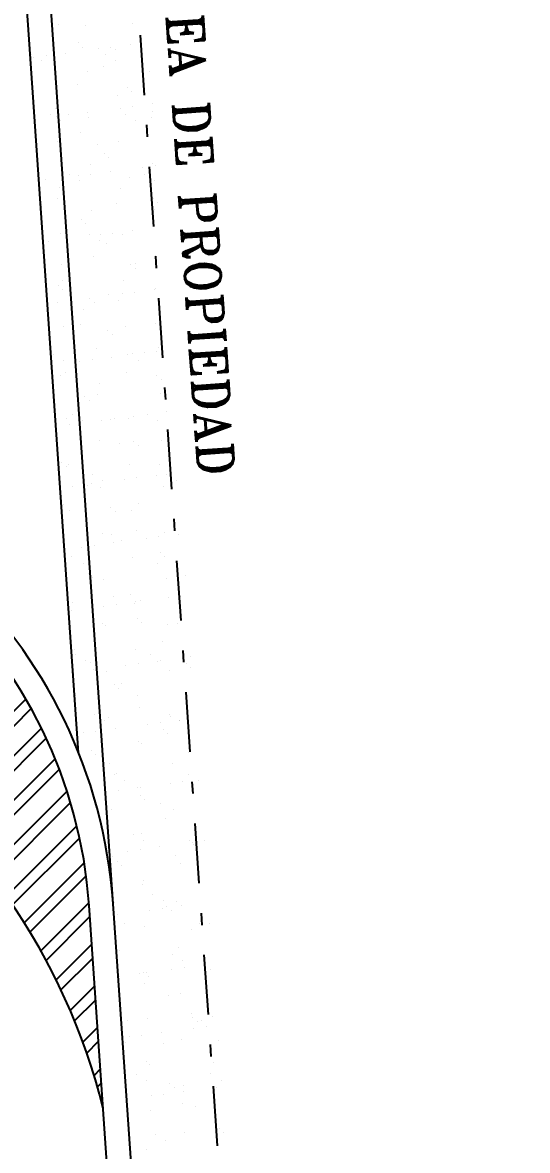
# Model space of a CAD drawing. Header units: millimetres. Extents: x 340 to 1003762, y 22 to 362022.
# Drawn here: x 464.52 to 468.73, y 68.33 to 77.75 of the extents above; entities that cross this region are included whole.
import ezdxf
from ezdxf.xclip import XClip

# ---------------------------------------------------------------- set-up
doc = ezdxf.new("R2010")
doc.units = ezdxf.units.MM
doc.header["$XCLIPFRAME"] = 0
doc.linetypes.add('LSBB_P_002 - PLANTA 1° NIVEL SALA DE VENTAS$0$DASHDOT', pattern=[1, 0.5, -0.25, 0, -0.25])
for name, color, linetype in [('LSBB_P_002 - PLANTA 1° NIVEL SALA DE VENTAS$0$01', 8, 'Continuous'), ('LSBB_P_002 - PLANTA 1° NIVEL SALA DE VENTAS$0$HATCH', 8, 'Continuous'), ('LSBB_P_002 - PLANTA 1° NIVEL SALA DE VENTAS$0$MUROS', 5, 'Continuous'), ('LSBB_P_002 - PLANTA 1° NIVEL SALA DE VENTAS$0$PAVIMENTOS', 8, 'Continuous'), ('XREF', 7, 'Continuous')]:
    doc.layers.add(name, color=color, linetype=linetype)
doc.styles.add('LSBB_P_002 - PLANTA 1° NIVEL SALA DE VENTAS$0$ROMANT', font='romant')

# ---------------------------------------------------------------- blocks, each defined once
blk = doc.blocks.new('*X40')
at = {"color": 0}
for p, q in [((602.7536, 92.5518), (602.7536, 92.5518)), ((602.9809, 92.5385), (602.9809, 92.5385)), ((603.3764, 92.5529), (603.3764, 92.5529)), ((602.7231, 92.3407), (602.7231, 92.3407)), ((602.9196, 92.394), (602.9196, 92.394)), ((602.9565, 92.3602), (602.9565, 92.3602)), ((603.0882, 92.3438), (603.0882, 92.3438)), ((603.1923, 92.3575), (603.1923, 92.3575)), ((603.2347, 92.3382), (603.2347, 92.3382)), ((603.3549, 92.3789), (603.3549, 92.3789)), ((602.5271, 92.2981), (602.5271, 92.2981)), ((602.5499, 92.2729), (602.5499, 92.2729)), ((602.6115, 92.2444), (602.6115, 92.2444)), ((602.654, 92.2867), (602.654, 92.2867)), ((602.8166, 92.3081), (602.8166, 92.3081)), ((603.15, 92.2992), (603.15, 92.2992)), ((603.2343, 92.2455), (603.2343, 92.2455)), ((602.9935, 92.1531), (602.9935, 92.1531)), ((603.1305, 92.2008), (603.1305, 92.2008)), ((603.517, 92.1598), (603.517, 92.1598)), ((602.9151, 92.051), (602.9151, 92.051)), ((603.3295, 92.0184), (603.3295, 92.0184)), ((603.3664, 91.9846), (603.3664, 91.9846)), ((602.7357, 91.9553), (602.7357, 91.9553)), ((603.2473, 91.9528), (603.2473, 91.9528)), ((603.3767, 91.864), (603.3767, 91.864)), ((603.5393, 91.8854), (603.5393, 91.8854)), ((602.6887, 91.7973), (602.6887, 91.7973)), ((602.7283, 91.8429), (602.7283, 91.8429)), ((602.7343, 91.7794), (602.7343, 91.7794)), ((602.7652, 91.8091), (602.7652, 91.8091)), ((602.8384, 91.7931), (602.8384, 91.7931)), ((603.001, 91.8145), (603.001, 91.8145)), ((603.2726, 91.8503), (603.2726, 91.8503)), ((603.3115, 91.7984), (603.3115, 91.7984)), ((603.5296, 91.7744), (603.5296, 91.7744)), ((603.5404, 91.8252), (603.5404, 91.8252)), ((602.773, 91.7436), (602.773, 91.7436)), ((603.0061, 91.7678), (603.0061, 91.7678)), ((603.3958, 91.7447), (603.3958, 91.7447)), ((602.9392, 91.6496), (602.9392, 91.6496)), ((602.7483, 91.5699), (602.7483, 91.5699)), ((603.0766, 91.5501), (603.0766, 91.5501)), ((603.2599, 91.5675), (603.2599, 91.5675)), ((603.1382, 91.4672), (603.1382, 91.4672)), ((603.1751, 91.4335), (603.1751, 91.4335)), ((603.0187, 91.3824), (603.0187, 91.3824)), ((603.0228, 91.2995), (603.0228, 91.2995)), ((603.1854, 91.321), (603.1854, 91.321)), ((603.457, 91.3567), (603.457, 91.3567)), ((603.473, 91.2976), (603.473, 91.2976)), ((603.5422, 91.3891), (603.5422, 91.3891)), ((603.5611, 91.3704), (603.5611, 91.3704)), ((602.647, 91.2501), (602.647, 91.2501)), ((602.8502, 91.2965), (602.8502, 91.2965)), ((602.9187, 91.2858), (602.9187, 91.2858)), ((602.9345, 91.2427), (602.9345, 91.2427)), ((603.3491, 91.274), (603.3491, 91.274)), ((603.5573, 91.2439), (603.5573, 91.2439)), ((602.7609, 91.1846), (602.7609, 91.1846)), ((603.2725, 91.1821), (603.2725, 91.1821)), ((602.6153, 91.0482), (602.6153, 91.0482)), ((602.7479, 91.0985), (602.7479, 91.0985)), ((603.2381, 91.0493), (603.2381, 91.0493)), ((603.5482, 91.0916), (603.5482, 91.0916)), ((603.585, 91.0578), (603.585, 91.0578)), ((603.0313, 90.997), (603.0313, 90.997)), ((603.5548, 91.0037), (603.5548, 91.0037)), ((602.9469, 90.9161), (602.9469, 90.9161)), ((602.9838, 90.8823), (602.9838, 90.8823)), ((603.3698, 90.8274), (603.3698, 90.8274)), ((602.6688, 90.7351), (602.6688, 90.7351)), ((602.7735, 90.7992), (602.7735, 90.7992)), ((602.8314, 90.7565), (602.8314, 90.7565)), ((603.0117, 90.7956), (603.0117, 90.7956)), ((603.096, 90.7419), (603.096, 90.7419)), ((603.1031, 90.7923), (603.1031, 90.7923)), ((603.2072, 90.806), (603.2072, 90.806)), ((603.2851, 90.7967), (603.2851, 90.7967)), ((603.1578, 90.7228), (603.1578, 90.7228)), ((602.7768, 90.5474), (602.7768, 90.5474)), ((603.0439, 90.6117), (603.0439, 90.6117)), ((603.3997, 90.5485), (603.3997, 90.5485)), ((603.5674, 90.6184), (603.5674, 90.6184)), ((603.3569, 90.5404), (603.3569, 90.5404)), ((603.3937, 90.5067), (603.3937, 90.5067)), ((602.7556, 90.3649), (602.7556, 90.3649)), ((602.7861, 90.4138), (602.7861, 90.4138)), ((603.2977, 90.4114), (603.2977, 90.4114)), ((602.7925, 90.3311), (602.7925, 90.3311)), ((603.0158, 90.263), (603.0158, 90.263)), ((603.1732, 90.2948), (603.1732, 90.2948)), ((603.2875, 90.2987), (603.2875, 90.2987)), ((603.3916, 90.3124), (603.3916, 90.3124)), ((603.5542, 90.3338), (603.5542, 90.3338)), ((603.5677, 90.3472), (603.5677, 90.3472)), ((602.7491, 90.2279), (602.7491, 90.2279)), ((602.8532, 90.2416), (602.8532, 90.2416)), ((602.9665, 90.1717), (602.9665, 90.1717)), ((603.0565, 90.2263), (603.0565, 90.2263)), ((603.2576, 90.2411), (603.2576, 90.2411)), ((603.58, 90.233), (603.58, 90.233)), ((602.7987, 90.0285), (602.7987, 90.0285)), ((602.9384, 90.0465), (602.9384, 90.0465)), ((603.1656, 89.9893), (603.1656, 89.9893)), ((603.3103, 90.026), (603.3103, 90.026)), ((603.5612, 90.0477), (603.5612, 90.0477)), ((603.2024, 89.9555), (603.2024, 89.9555)), ((602.7119, 89.7929), (602.7119, 89.7929)), ((603.0691, 89.8409), (603.0691, 89.8409)), ((603.3348, 89.794), (603.3348, 89.794)), ((603.3764, 89.7961), (603.3764, 89.7961)), ((603.4719, 89.8052), (603.4719, 89.8052)), ((603.576, 89.8189), (603.576, 89.8189)), ((603.5926, 89.8476), (603.5926, 89.8476)), ((602.7963, 89.7391), (602.7963, 89.7391)), ((602.9335, 89.7343), (602.9335, 89.7343)), ((603.0376, 89.748), (603.0376, 89.748)), ((603.2002, 89.7694), (603.2002, 89.7694)), ((603.4191, 89.7403), (603.4191, 89.7403)), ((602.7752, 89.6205), (602.7752, 89.6205)), ((602.8113, 89.6431), (602.8113, 89.6431)), ((603.3229, 89.6406), (603.3229, 89.6406)), ((603.5755, 89.6136), (603.5755, 89.6136)), ((603.0999, 89.5457), (603.0999, 89.5457)), ((603.6124, 89.5799), (603.6124, 89.5799)), ((602.9743, 89.4381), (602.9743, 89.4381)), ((603.0817, 89.4556), (603.0817, 89.4556)), ((603.6052, 89.4623), (603.6052, 89.4623)), ((603.0111, 89.4043), (603.0111, 89.4043)), ((602.8239, 89.2577), (602.8239, 89.2577)), ((602.8735, 89.2921), (602.8735, 89.2921)), ((602.9578, 89.2383), (602.9578, 89.2383)), ((603.1179, 89.2408), (603.1179, 89.2408)), ((603.1851, 89.2449), (603.1851, 89.2449)), ((603.222, 89.2545), (603.222, 89.2545)), ((603.3355, 89.2553), (603.3355, 89.2553)), ((603.3846, 89.2759), (603.3846, 89.2759)), ((603.4963, 89.2932), (603.4963, 89.2932)), ((603.5806, 89.2395), (603.5806, 89.2395)), ((603.6563, 89.3116), (603.6563, 89.3116)), ((602.8462, 89.205), (602.8462, 89.205)), ((603.0943, 89.0702), (603.0943, 89.0702)), ((603.2614, 89.0449), (603.2614, 89.0449)), ((603.3842, 89.0625), (603.3842, 89.0625)), ((603.6178, 89.0769), (603.6178, 89.0769)), ((603.4211, 89.0287), (603.4211, 89.0287)), ((602.783, 88.8869), (602.783, 88.8869)), ((602.8198, 88.8532), (602.8198, 88.8532)), ((602.8365, 88.8724), (602.8365, 88.8724)), ((603.3481, 88.8699), (603.3481, 88.8699)), ((603.5951, 88.8693), (603.5951, 88.8693)), ((603.035, 88.7912), (603.035, 88.7912)), ((603.4064, 88.7609), (603.4064, 88.7609)), ((603.569, 88.7823), (603.569, 88.7823)), ((603.6578, 88.7924), (603.6578, 88.7924)), ((602.868, 88.69), (602.868, 88.69)), ((602.9938, 88.6937), (602.9938, 88.6937)), ((603.0306, 88.7114), (603.0306, 88.7114)), ((603.1069, 88.6849), (603.1069, 88.6849)), ((603.1193, 88.7375), (603.1193, 88.7375)), ((603.3023, 88.7472), (603.3023, 88.7472)), ((603.6304, 88.6915), (603.6304, 88.6915)), ((603.7421, 88.7386), (603.7421, 88.7386)), ((602.8001, 88.5429), (602.8001, 88.5429)), ((602.8491, 88.487), (602.8491, 88.487)), ((603.1929, 88.5113), (603.1929, 88.5113)), ((603.2298, 88.4775), (603.2298, 88.4775)), ((603.3607, 88.4846), (603.3607, 88.4846)), ((603.4229, 88.5441), (603.4229, 88.5441)), ((603.1195, 88.2995), (603.1195, 88.2995)), ((603.1965, 88.2904), (603.1965, 88.2904)), ((603.4038, 88.3181), (603.4038, 88.3181)), ((603.643, 88.3062), (603.643, 88.3062)), ((603.7534, 88.2888), (603.7534, 88.2888)), ((603.0524, 88.1965), (603.0524, 88.1965)), ((603.215, 88.2179), (603.215, 88.2179)), ((603.2808, 88.2367), (603.2808, 88.2367)), ((603.4867, 88.2536), (603.4867, 88.2536)), ((603.5908, 88.2673), (603.5908, 88.2673)), ((602.8617, 88.1016), (602.8617, 88.1016)), ((602.9483, 88.1828), (602.9483, 88.1828)), ((603.3733, 88.0992), (603.3733, 88.0992)), ((603.6028, 88.1357), (603.6028, 88.1357)), ((603.6397, 88.1019), (603.6397, 88.1019)), ((602.9616, 88.0421), (602.9616, 88.0421)), ((603.5845, 88.0433), (603.5845, 88.0433)), ((603.0016, 87.9602), (603.0016, 87.9602)), ((603.0385, 87.9264), (603.0385, 87.9264)), ((603.1321, 87.9141), (603.1321, 87.9141)), ((603.6556, 87.9208), (603.6556, 87.9208)), ((603.8137, 87.9425), (603.8137, 87.9425)), ((603.2125, 87.7669), (603.2125, 87.7669)), ((603.358, 87.7896), (603.358, 87.7896)), ((603.3994, 87.7243), (603.3994, 87.7243)), ((603.4424, 87.7359), (603.4424, 87.7359)), ((603.6711, 87.7601), (603.6711, 87.7601)), ((603.7752, 87.7738), (603.7752, 87.7738)), ((602.8611, 87.6534), (602.8611, 87.6534)), ((602.8743, 87.7163), (602.8743, 87.7163)), ((603.1327, 87.6892), (603.1327, 87.6892)), ((603.2368, 87.7029), (603.2368, 87.7029)), ((603.3859, 87.7138), (603.3859, 87.7138)), ((603.1232, 87.5413), (603.1232, 87.5413)), ((603.1447, 87.5288), (603.1447, 87.5288)), ((603.4115, 87.5845), (603.4115, 87.5845)), ((603.4484, 87.5508), (603.4484, 87.5508)), ((603.6682, 87.5354), (603.6682, 87.5354)), ((603.746, 87.5424), (603.746, 87.5424)), ((603.6224, 87.3913), (603.6224, 87.3913)), ((602.8869, 87.3309), (602.8869, 87.3309)), ((602.8967, 87.2876), (602.8967, 87.2876)), ((603.3985, 87.3285), (603.3985, 87.3285)), ((603.5196, 87.2888), (603.5196, 87.2888)), ((603.8555, 87.2665), (603.8555, 87.2665)), ((602.9811, 87.2339), (602.9811, 87.2339)), ((603.0212, 87.2158), (603.0212, 87.2158)), ((603.0455, 87.1599), (603.0455, 87.1599)), ((603.3171, 87.1957), (603.3171, 87.1957)), ((603.4212, 87.2094), (603.4212, 87.2094)), ((603.5838, 87.2308), (603.5838, 87.2308)), ((603.6039, 87.235), (603.6039, 87.235)), ((603.8214, 87.2089), (603.8214, 87.2089)), ((603.8583, 87.1751), (603.8583, 87.1751)), ((602.8829, 87.1385), (602.8829, 87.1385)), ((603.1573, 87.1434), (603.1573, 87.1434)), ((603.6808, 87.1501), (603.6808, 87.1501)), ((603.2202, 87.0334), (603.2202, 87.0334)), ((603.2571, 86.9996), (603.2571, 86.9996)), ((603.2847, 87.0405), (603.2847, 87.0405)), ((602.8995, 86.9455), (602.8995, 86.9455)), ((603.4111, 86.9431), (603.4111, 86.9431)), ((603.0583, 86.7868), (603.0583, 86.7868)), ((603.4311, 86.8401), (603.4311, 86.8401)), ((603.6811, 86.788), (603.6811, 86.788)), ((603.1426, 86.7331), (603.1426, 86.7331)), ((603.1699, 86.758), (603.1699, 86.758)), ((603.5015, 86.7021), (603.5015, 86.7021)), ((603.6056, 86.7158), (603.6056, 86.7158)), ((603.6934, 86.7647), (603.6934, 86.7647)), ((603.7654, 86.7342), (603.7654, 86.7342)), ((603.7682, 86.7372), (603.7682, 86.7372)), ((602.9632, 86.6312), (602.9632, 86.6312)), ((603.0673, 86.6449), (603.0673, 86.6449)), ((603.2299, 86.6663), (603.2299, 86.6663)), ((603.6301, 86.6577), (603.6301, 86.6577)), ((603.667, 86.624), (603.667, 86.624)), ((603.4237, 86.5577), (603.4237, 86.5577)), ((603.4462, 86.5397), (603.4462, 86.5397)), ((603.0289, 86.4822), (603.0289, 86.4822)), ((603.0658, 86.4484), (603.0658, 86.4484)), ((603.841, 86.4645), (603.841, 86.4645)), ((603.1825, 86.3727), (603.1825, 86.3727)), ((603.706, 86.3793), (603.706, 86.3793)), ((603.2198, 86.286), (603.2198, 86.286)), ((603.2398, 86.289), (603.2398, 86.289)), ((603.3041, 86.2323), (603.3041, 86.2323)), ((603.79, 86.2223), (603.79, 86.2223)), ((603.8426, 86.2871), (603.8426, 86.2871)), ((603.9269, 86.2334), (603.9269, 86.2334)), ((603.1476, 86.1377), (603.1476, 86.1377)), ((603.2517, 86.1514), (603.2517, 86.1514)), ((603.4143, 86.1728), (603.4143, 86.1728)), ((603.4363, 86.1724), (603.4363, 86.1724)), ((603.6859, 86.2086), (603.6859, 86.2086)), ((603.4389, 86.1066), (603.4389, 86.1066)), ((603.4757, 86.0728), (603.4757, 86.0728)), ((603.6077, 86.0388), (603.6077, 86.0388)), ((603.1951, 85.9873), (603.1951, 85.9873)), ((603.7186, 85.994), (603.7186, 85.994)), ((603.6497, 85.9134), (603.6497, 85.9134)), ((603.3813, 85.7852), (603.3813, 85.7852)), ((603.4489, 85.787), (603.4489, 85.787)), ((603.332, 85.6441), (603.332, 85.6441)), ((603.4361, 85.6578), (603.4361, 85.6578)), ((603.4656, 85.7314), (603.4656, 85.7314)), ((603.5987, 85.6792), (603.5987, 85.6792)), ((603.8488, 85.7309), (603.8488, 85.7309)), ((603.8703, 85.715), (603.8703, 85.715)), ((603.8856, 85.6972), (603.8856, 85.6972)), ((603.9744, 85.7287), (603.9744, 85.7287)), ((603.2077, 85.6019), (603.2077, 85.6019)), ((603.2476, 85.5554), (603.2476, 85.5554)), ((603.7312, 85.6086), (603.7312, 85.6086)), ((603.2844, 85.5216), (603.2844, 85.5216)), ((603.7693, 85.538), (603.7693, 85.538)), ((603.4584, 85.3622), (603.4584, 85.3622)), ((603.4615, 85.4016), (603.4615, 85.4016)), ((603.5428, 85.2844), (603.5428, 85.2844)), ((603.2203, 85.2166), (603.2203, 85.2166)), ((603.6272, 85.2306), (603.6272, 85.2306)), ((603.6575, 85.1798), (603.6575, 85.1798)), ((603.7438, 85.2232), (603.7438, 85.2232)), ((603.7831, 85.1857), (603.7831, 85.1857)), ((603.2447, 85.1148), (603.2447, 85.1148)), ((603.5164, 85.1506), (603.5164, 85.1506)), ((603.6205, 85.1643), (603.6205, 85.1643)), ((603.6943, 85.146), (603.6943, 85.146)), ((603.308, 85.0361), (603.308, 85.0361)), ((603.4741, 85.0163), (603.4741, 85.0163)), ((603.8683, 84.9866), (603.8683, 84.9866)), ((603.9308, 85.0372), (603.9308, 85.0372)), ((604.0143, 85.0357), (604.0143, 85.0357)), ((603.2671, 84.811), (603.2671, 84.811)), ((603.7564, 84.8379), (603.7564, 84.8379)), ((603.7044, 84.7835), (603.7044, 84.7835)), ((603.7887, 84.7298), (603.7887, 84.7298)), ((603.4291, 84.6213), (603.4291, 84.6213)), ((603.4662, 84.6286), (603.4662, 84.6286)), ((603.4867, 84.6309), (603.4867, 84.6309)), ((603.7008, 84.657), (603.7008, 84.657)), ((603.8049, 84.6707), (603.8049, 84.6707)), ((603.9675, 84.6921), (603.9675, 84.6921)), ((604.0269, 84.6504), (604.0269, 84.6504)), ((603.2665, 84.5998), (603.2665, 84.5998)), ((603.4695, 84.5352), (603.4695, 84.5352)), ((603.503, 84.5948), (603.503, 84.5948)), ((603.677, 84.4354), (603.677, 84.4354)), ((603.769, 84.4525), (603.769, 84.4525)), ((603.4993, 84.2455), (603.4993, 84.2455)), ((603.8659, 84.2827), (603.8659, 84.2827)), ((603.8761, 84.253), (603.8761, 84.253)), ((604.0395, 84.265), (604.0395, 84.265)), ((603.3274, 84.2279), (603.3274, 84.2279)), ((603.8852, 84.1635), (603.8852, 84.1635)), ((603.913, 84.2192), (603.913, 84.2192)), ((603.9502, 84.229), (603.9502, 84.229)), ((603.9893, 84.1772), (603.9893, 84.1772)), ((603.3117, 84.0437), (603.3117, 84.0437)), ((603.3468, 84.0926), (603.3468, 84.0926)), ((603.4509, 84.1063), (603.4509, 84.1063)), ((603.6135, 84.1277), (603.6135, 84.1277)), ((603.7816, 84.0672), (603.7816, 84.0672)), ((604.087, 84.0598), (604.087, 84.0598)), ((603.631, 84.0344), (603.631, 84.0344)), ((603.4857, 83.8842), (603.4857, 83.8842)), ((603.5119, 83.8602), (603.5119, 83.8602)), ((604.0521, 83.8796), (604.0521, 83.8796)), ((603.4046, 83.7808), (603.4046, 83.7808)), ((604.0274, 83.7819), (604.0274, 83.7819)), ((603.4889, 83.727), (603.4889, 83.727)), ((603.6848, 83.7018), (603.6848, 83.7018)), ((603.7217, 83.668), (603.7217, 83.668)), ((603.7942, 83.6818), (603.7942, 83.6818)), ((604.0696, 83.6699), (604.0696, 83.6699)), ((604.1117, 83.7282), (604.1117, 83.7282)), ((603.5312, 83.599), (603.5312, 83.599)), ((603.6353, 83.6127), (603.6353, 83.6127)), ((603.7979, 83.6341), (603.7979, 83.6341)), ((603.7925, 83.5336), (603.7925, 83.5336)), ((603.8957, 83.5086), (603.8957, 83.5086)), ((604.0646, 83.4943), (604.0646, 83.4943)), ((603.5245, 83.4748), (603.5245, 83.4748)), ((603.8068, 83.2964), (603.8068, 83.2964)), ((604.0947, 83.3262), (604.0947, 83.3262)), ((604.1316, 83.2924), (604.1316, 83.2924)), ((603.5661, 83.2799), (603.5661, 83.2799)), ((603.6504, 83.2262), (603.6504, 83.2262)), ((603.4935, 83.1507), (603.4935, 83.1507))]:
    blk.add_line(p, q, dxfattribs=at)
blk = doc.blocks.new('*X44')
at = {"color": 0}
for p, q in [((829.9217, 87.8308), (831.0022, 88.9113)), ((829.9217, 88.202), (830.6309, 88.9113)), ((829.9217, 88.5733), (830.2597, 88.9113)), ((829.9217, 87.7071), (831.1259, 88.9113)), ((829.9217, 88.0783), (830.7547, 88.9113)), ((829.9217, 88.4495), (830.3835, 88.9113)), ((829.9217, 88.8208), (830.0122, 88.9113)), ((830.0315, 87.5694), (831.3734, 88.9113)), ((830.1616, 87.5757), (831.4971, 88.9113)), ((830.4124, 87.5791), (831.7365, 88.9032)), ((830.5336, 87.5765), (831.8513, 88.8942)), ((830.7683, 87.5637), (832.072, 88.8675)), ((830.8821, 87.5538), (832.1784, 88.8501)), ((831.1034, 87.5276), (832.384, 88.8082)), ((831.211, 87.5115), (832.4834, 88.7838)), ((831.4207, 87.4736), (832.6759, 88.7288)), ((831.5229, 87.4521), (832.7692, 88.6984)), ((831.7222, 87.404), (832.9502, 88.6319)), ((831.8196, 87.3775), (833.038, 88.596)), ((832.0097, 87.3202), (833.2087, 88.5192)), ((832.1026, 87.2894), (833.2916, 88.4783)), ((832.2843, 87.2236), (833.4527, 88.3919)), ((832.3732, 87.1887), (833.5309, 88.3464)), ((832.547, 87.1151), (833.683, 88.251)), ((832.6321, 87.0764), (833.7568, 88.2011)), ((832.7986, 86.9954), (833.9003, 88.0971)), ((832.8801, 86.9532), (833.97, 88.043)), ((833.0397, 86.8653), (834.1051, 87.9307)), ((833.1178, 86.8196), (834.1707, 87.8725)), ((833.2707, 86.7251), (834.2977, 87.752)), ((833.3455, 86.6761), (834.3591, 87.6897)), ((833.492, 86.5751), (834.478, 87.5611)), ((833.5637, 86.5231), (834.5354, 87.4947)), ((833.7039, 86.4158), (834.646, 87.3579)), ((833.7725, 86.3606), (834.6993, 87.2874)), ((833.9066, 86.2472), (834.8016, 87.1423)), ((833.9721, 86.189), (834.8506, 87.0675)), ((834.1001, 86.0695), (834.9443, 86.9137)), ((834.1626, 86.0083), (834.9889, 86.8345)), ((834.2846, 85.8828), (835.0734, 86.6716)), ((834.3441, 85.8186), (835.1133, 86.5877)), ((834.4601, 85.687), (835.1881, 86.4151)), ((834.5165, 85.6197), (835.223, 86.3262)), ((834.6264, 85.4821), (835.2872, 86.1429)), ((834.6798, 85.4118), (835.3165, 86.0485)), ((834.7835, 85.268), (835.369, 85.8535)), ((834.8337, 85.1945), (835.392, 85.7528)), ((834.931, 85.0443), (835.4311, 85.5444)), ((834.9781, 84.9676), (835.4469, 85.4364)), ((835.0688, 84.8109), (835.4702, 85.2122)), ((835.1125, 84.7308), (835.4783, 85.0966)), ((835.1965, 84.5673), (835.4944, 84.8651)), ((835.2367, 84.4837), (835.5024, 84.7494)), ((835.3134, 84.313), (835.5184, 84.518)), ((835.3499, 84.2258), (835.5264, 84.4023)), ((835.4191, 84.0474), (835.5425, 84.1708)), ((835.4517, 83.9563), (835.5505, 84.0551)), ((835.5127, 83.7698), (835.5665, 83.8236)), ((835.541, 83.6743), (835.5746, 83.7079))]:
    blk.add_line(p, q, dxfattribs=at)
blk = doc.blocks.new('LSBB_P_002 - PLANTA 1° NIVEL SALA DE VENTAS', base_point=(223.5696, 14.2202))
at = {"layer": 'LSBB_P_002 - PLANTA 1° NIVEL SALA DE VENTAS$0$MUROS', "color": 9}
for p, q in [((880.5643, 285.2057), (877.5959, 328.0375)), ((880.2762, 286.4694), (877.4098, 327.8302)), ((882.8662, 251.9909), (880.5643, 285.2057)), ((883.298, 242.8668), (880.3648, 285.1918))]:
    blk.add_line(p, q, dxfattribs=at)
at = {"layer": 'LSBB_P_002 - PLANTA 1° NIVEL SALA DE VENTAS$0$MUROS', "color": 1, "linetype": 'LSBB_P_002 - PLANTA 1° NIVEL SALA DE VENTAS$0$DASHDOT'}
blk.add_lwpolyline([(874.8145, 246.0142), (884.0218, 245.8738), (878.2752, 328.7938), (853.7198, 327.8594), (829.3552, 327.6741), (828.9439, 342.5876)], dxfattribs=at)
at = {"layer": 'LSBB_P_002 - PLANTA 1° NIVEL SALA DE VENTAS$0$MUROS', "color": 9}
for radius in [4.2, 4]:
    blk.add_arc((876.3743, 284.9153), radius, 3.96443, 90, dxfattribs=at)
at = {"layer": 'LSBB_P_002 - PLANTA 1° NIVEL SALA DE VENTAS$0$PAVIMENTOS'}
blk.add_arc((875.251, 282.1916), 5.3917, 14.02085, 94.64428, dxfattribs=at)
at = {"layer": 'LSBB_P_002 - PLANTA 1° NIVEL SALA DE VENTAS$0$HATCH'}
for name, p in [('*X40', (277.3539, 200.004)), ('*X44', (44.8928, 200.004))]:
    blk.add_blockref(name, p, dxfattribs=at)
at = {"layer": 'LSBB_P_002 - PLANTA 1° NIVEL SALA DE VENTAS$0$01', "color": 2, "style": 'LSBB_P_002 - PLANTA 1° NIVEL SALA DE VENTAS$0$ROMANT'}
blk.add_text('LINEA DE PROPIEDAD', height=0.3, rotation=273.97571, dxfattribs=at).set_placement((880.9638, 293.3254))

msp = doc.modelspace()

# ---------------------------------------------------------------- block references
at = {"layer": 'XREF'}
ref = msp.add_blockref('LSBB_P_002 - PLANTA 1° NIVEL SALA DE VENTAS', (-191.719, -200.5998), dxfattribs=at)
XClip(ref).set_block_clipping_path([(755.454857474, 236.6800249606), (887.3150098981, 333.6713636781)])

doc.saveas('drawing.dxf')
